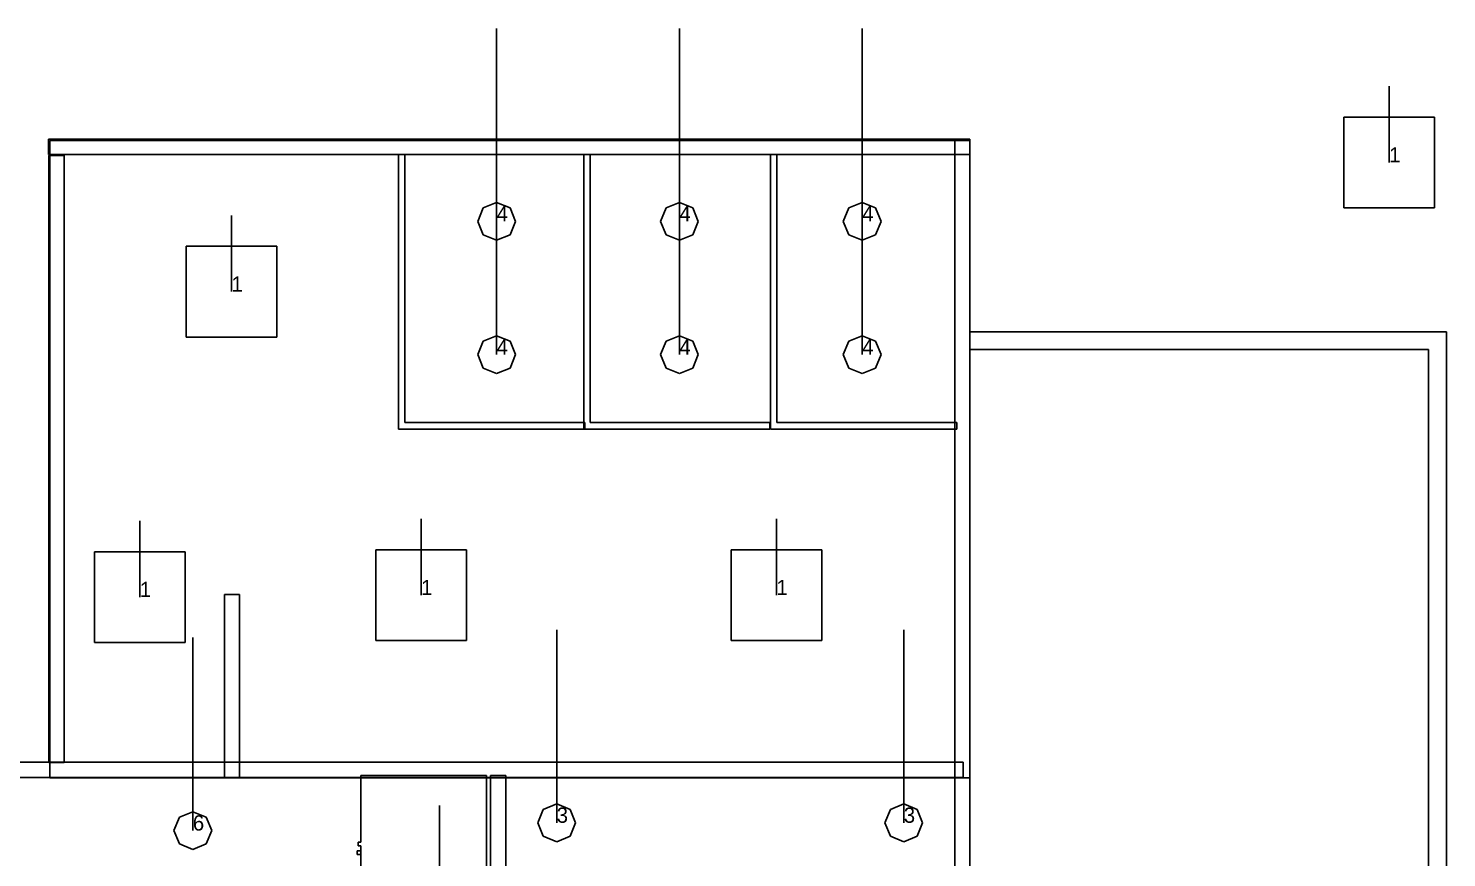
# Model space of a CAD drawing. Extents: x 0 to 48.5, y 0 to 23.7.
# Drawn here: x 14.27 to 23.57, y 11.61 to 17.05 of the extents above; entities that cross this region are included whole.
import ezdxf

# ---------------------------------------------------------------- set-up
doc = ezdxf.new("R2010")
doc.units = 0
doc.header["$MEASUREMENT"] = 0
for name, color, linetype in [('DLXFURN', 5, 'Continuous'), ('DLXLUM', 2, 'Continuous'), ('DLXLUMEX', 2, 'Continuous'), ('DLXSCENE', 7, 'Continuous')]:
    doc.layers.add(name, color=color, linetype=linetype)

# ---------------------------------------------------------------- blocks, each defined once
blk = doc.blocks.new('*U18')
at = {"color": 1}
blk.add_line((0, 0), (0, 0.5), dxfattribs=at)
for p, q in [((0.2975, 0.2975), (-0.2975, 0.2975)), ((-0.2975, 0.2975), (-0.2975, -0.2975)), ((-0.2975, 0.2975), (-0.2975, -0.2975)), ((-0.2975, -0.2975), (-0.2975, 0.2975)), ((-0.2975, 0.2975), (-0.2975, 0.2975)), ((0.2975, 0.2975), (-0.2975, 0.2975)), ((-0.2975, 0.2975), (-0.2975, 0.2975)), ((-0.2975, 0.2975), (0.2975, 0.2975)), ((-0.2975, -0.2975), (-0.2975, 0.2975)), ((-0.2975, 0.2975), (0.2975, 0.2975)), ((0.2975, -0.2975), (0.2975, 0.2975)), ((0.2975, 0.2975), (0.2975, 0.2975)), ((0.2975, -0.2975), (0.2975, 0.2975)), ((0.2975, 0.2975), (0.2975, 0.2975)), ((0.2975, 0.2975), (0.2975, -0.2975)), ((0.2975, 0.2975), (0.2975, -0.2975)), ((-0.2975, -0.2975), (0.2975, -0.2975)), ((-0.2975, -0.2975), (0.2975, -0.2975)), ((0.2975, -0.2975), (-0.2975, -0.2975)), ((-0.2975, -0.2975), (-0.2975, -0.2975)), ((-0.2975, -0.2975), (-0.2975, -0.2975)), ((0.2975, -0.2975), (-0.2975, -0.2975)), ((0.2975, -0.2975), (0.2975, -0.2975)), ((0.2975, -0.2975), (0.2975, -0.2975))]:
    blk.add_line(p, q)
at = {"layer": 'DLXLUMEX', "color": 7}
blk.add_text('1', height=0.1, dxfattribs=at).set_placement((0, 0))
blk = doc.blocks.new('*U19')
at = {"color": 1}
blk.add_line((0, 0), (0, 0.5), dxfattribs=at)
for p, q in [((0.2975, 0.2975), (-0.2975, 0.2975)), ((-0.2975, 0.2975), (-0.2975, -0.2975)), ((-0.2975, 0.2975), (-0.2975, -0.2975)), ((-0.2975, -0.2975), (-0.2975, 0.2975)), ((-0.2975, 0.2975), (-0.2975, 0.2975)), ((0.2975, 0.2975), (-0.2975, 0.2975)), ((-0.2975, 0.2975), (-0.2975, 0.2975)), ((-0.2975, 0.2975), (0.2975, 0.2975)), ((-0.2975, -0.2975), (-0.2975, 0.2975)), ((-0.2975, 0.2975), (0.2975, 0.2975)), ((0.2975, -0.2975), (0.2975, 0.2975)), ((0.2975, 0.2975), (0.2975, 0.2975)), ((0.2975, -0.2975), (0.2975, 0.2975)), ((0.2975, 0.2975), (0.2975, 0.2975)), ((0.2975, 0.2975), (0.2975, -0.2975)), ((0.2975, 0.2975), (0.2975, -0.2975)), ((-0.2975, -0.2975), (0.2975, -0.2975)), ((-0.2975, -0.2975), (0.2975, -0.2975)), ((0.2975, -0.2975), (-0.2975, -0.2975)), ((-0.2975, -0.2975), (-0.2975, -0.2975)), ((-0.2975, -0.2975), (-0.2975, -0.2975)), ((0.2975, -0.2975), (-0.2975, -0.2975)), ((0.2975, -0.2975), (0.2975, -0.2975)), ((0.2975, -0.2975), (0.2975, -0.2975))]:
    blk.add_line(p, q)
at = {"layer": 'DLXLUMEX', "color": 7}
blk.add_text('1', height=0.1, dxfattribs=at).set_placement((0, 0))
blk = doc.blocks.new('*U20')
at = {"color": 1}
blk.add_line((0, 0), (0, 0.5), dxfattribs=at)
for p, q in [((0.2975, 0.2975), (-0.2975, 0.2975)), ((-0.2975, 0.2975), (-0.2975, -0.2975)), ((-0.2975, 0.2975), (-0.2975, -0.2975)), ((-0.2975, -0.2975), (-0.2975, 0.2975)), ((-0.2975, 0.2975), (-0.2975, 0.2975)), ((0.2975, 0.2975), (-0.2975, 0.2975)), ((-0.2975, 0.2975), (-0.2975, 0.2975)), ((-0.2975, 0.2975), (0.2975, 0.2975)), ((-0.2975, -0.2975), (-0.2975, 0.2975)), ((-0.2975, 0.2975), (0.2975, 0.2975)), ((0.2975, -0.2975), (0.2975, 0.2975)), ((0.2975, 0.2975), (0.2975, 0.2975)), ((0.2975, -0.2975), (0.2975, 0.2975)), ((0.2975, 0.2975), (0.2975, 0.2975)), ((0.2975, 0.2975), (0.2975, -0.2975)), ((0.2975, 0.2975), (0.2975, -0.2975)), ((-0.2975, -0.2975), (0.2975, -0.2975)), ((-0.2975, -0.2975), (0.2975, -0.2975)), ((0.2975, -0.2975), (-0.2975, -0.2975)), ((-0.2975, -0.2975), (-0.2975, -0.2975)), ((-0.2975, -0.2975), (-0.2975, -0.2975)), ((0.2975, -0.2975), (-0.2975, -0.2975)), ((0.2975, -0.2975), (0.2975, -0.2975)), ((0.2975, -0.2975), (0.2975, -0.2975))]:
    blk.add_line(p, q)
at = {"layer": 'DLXLUMEX', "color": 7}
blk.add_text('1', height=0.1, dxfattribs=at).set_placement((0, 0))
blk = doc.blocks.new('*U21')
at = {"color": 1}
blk.add_line((0, 0), (0, 0.5), dxfattribs=at)
for p, q in [((0.2975, 0.2975), (-0.2975, 0.2975)), ((-0.2975, 0.2975), (-0.2975, -0.2975)), ((-0.2975, 0.2975), (-0.2975, -0.2975)), ((-0.2975, -0.2975), (-0.2975, 0.2975)), ((-0.2975, 0.2975), (-0.2975, 0.2975)), ((0.2975, 0.2975), (-0.2975, 0.2975)), ((-0.2975, 0.2975), (-0.2975, 0.2975)), ((-0.2975, 0.2975), (0.2975, 0.2975)), ((-0.2975, -0.2975), (-0.2975, 0.2975)), ((-0.2975, 0.2975), (0.2975, 0.2975)), ((0.2975, -0.2975), (0.2975, 0.2975)), ((0.2975, 0.2975), (0.2975, 0.2975)), ((0.2975, -0.2975), (0.2975, 0.2975)), ((0.2975, 0.2975), (0.2975, 0.2975)), ((0.2975, 0.2975), (0.2975, -0.2975)), ((0.2975, 0.2975), (0.2975, -0.2975)), ((-0.2975, -0.2975), (0.2975, -0.2975)), ((-0.2975, -0.2975), (0.2975, -0.2975)), ((0.2975, -0.2975), (-0.2975, -0.2975)), ((-0.2975, -0.2975), (-0.2975, -0.2975)), ((-0.2975, -0.2975), (-0.2975, -0.2975)), ((0.2975, -0.2975), (-0.2975, -0.2975)), ((0.2975, -0.2975), (0.2975, -0.2975)), ((0.2975, -0.2975), (0.2975, -0.2975))]:
    blk.add_line(p, q)
at = {"layer": 'DLXLUMEX', "color": 7}
blk.add_text('1', height=0.1, dxfattribs=at).set_placement((0, 0))
blk = doc.blocks.new('*U22')
at = {"color": 1}
blk.add_line((0, 0), (0, 1.265), dxfattribs=at)
for p, q in [((-0.0877, 0.0877), (0, 0.124)), ((0, 0.124), (-0.0877, 0.0877)), ((0, 0.124), (-0.0877, 0.0877)), ((-0.0877, 0.0877), (0, 0.124)), ((0, 0.124), (0.0877, 0.0877)), ((0.0877, 0.0877), (0, 0.124)), ((0.0877, 0.0877), (0, 0.124)), ((0, 0.124), (0, 0.124)), ((0, 0.124), (0.0877, 0.0877)), ((0, 0.124), (0, 0.124)), ((-0.124, 0), (-0.0877, 0.0877)), ((-0.0877, 0.0877), (-0.124, 0)), ((-0.0877, 0.0877), (-0.124, 0)), ((-0.124, 0), (-0.0877, 0.0877)), ((-0.0877, -0.0877), (-0.124, 0)), ((-0.124, 0), (-0.0877, -0.0877)), ((-0.124, 0), (-0.124, 0)), ((-0.124, 0), (-0.0877, -0.0877)), ((-0.0877, -0.0877), (-0.124, 0)), ((-0.124, 0), (-0.124, 0)), ((-0.0877, 0.0877), (-0.0877, 0.0877)), ((-0.0877, 0.0877), (-0.0877, 0.0877)), ((0.0877, 0.0877), (0.124, 0)), ((0.124, 0), (0.0877, 0.0877)), ((0.0877, 0.0877), (0.0877, 0.0877)), ((0.124, 0), (0.0877, 0.0877)), ((0.0877, 0.0877), (0.0877, 0.0877)), ((0.0877, 0.0877), (0.124, 0)), ((0.124, 0), (0.0877, -0.0877)), ((0.0877, -0.0877), (0.124, 0)), ((0.0877, -0.0877), (0.124, 0)), ((0.124, 0), (0.0877, -0.0877)), ((0.124, 0), (0.124, 0)), ((0.124, 0), (0.124, 0)), ((0, -0.124), (-0.0877, -0.0877)), ((-0.0877, -0.0877), (0, -0.124)), ((-0.0877, -0.0877), (-0.0877, -0.0877)), ((-0.0877, -0.0877), (0, -0.124)), ((0, -0.124), (-0.0877, -0.0877)), ((-0.0877, -0.0877), (-0.0877, -0.0877)), ((0.0877, -0.0877), (0, -0.124)), ((0, -0.124), (0.0877, -0.0877)), ((0, -0.124), (0.0877, -0.0877)), ((0.0877, -0.0877), (0, -0.124)), ((0.0877, -0.0877), (0.0877, -0.0877)), ((0.0877, -0.0877), (0.0877, -0.0877)), ((0, -0.124), (0, -0.124)), ((0, -0.124), (0, -0.124))]:
    blk.add_line(p, q)
at = {"layer": 'DLXLUMEX', "color": 7}
blk.add_text('4', height=0.1, dxfattribs=at).set_placement((0, 0))
blk = doc.blocks.new('*U24')
at = {"color": 1}
blk.add_line((0, 0), (0, 1.265), dxfattribs=at)
for p, q in [((-0.0877, 0.0877), (0, 0.124)), ((0, 0.124), (-0.0877, 0.0877)), ((0, 0.124), (-0.0877, 0.0877)), ((-0.0877, 0.0877), (0, 0.124)), ((0, 0.124), (0.0877, 0.0877)), ((0.0877, 0.0877), (0, 0.124)), ((0.0877, 0.0877), (0, 0.124)), ((0, 0.124), (0, 0.124)), ((0, 0.124), (0.0877, 0.0877)), ((0, 0.124), (0, 0.124)), ((-0.124, 0), (-0.0877, 0.0877)), ((-0.0877, 0.0877), (-0.124, 0)), ((-0.0877, 0.0877), (-0.124, 0)), ((-0.124, 0), (-0.0877, 0.0877)), ((-0.0877, -0.0877), (-0.124, 0)), ((-0.124, 0), (-0.0877, -0.0877)), ((-0.124, 0), (-0.124, 0)), ((-0.124, 0), (-0.0877, -0.0877)), ((-0.0877, -0.0877), (-0.124, 0)), ((-0.124, 0), (-0.124, 0)), ((-0.0877, 0.0877), (-0.0877, 0.0877)), ((-0.0877, 0.0877), (-0.0877, 0.0877)), ((0.0877, 0.0877), (0.124, 0)), ((0.124, 0), (0.0877, 0.0877)), ((0.0877, 0.0877), (0.0877, 0.0877)), ((0.124, 0), (0.0877, 0.0877)), ((0.0877, 0.0877), (0.0877, 0.0877)), ((0.0877, 0.0877), (0.124, 0)), ((0.124, 0), (0.0877, -0.0877)), ((0.0877, -0.0877), (0.124, 0)), ((0.0877, -0.0877), (0.124, 0)), ((0.124, 0), (0.0877, -0.0877)), ((0.124, 0), (0.124, 0)), ((0.124, 0), (0.124, 0)), ((0, -0.124), (-0.0877, -0.0877)), ((-0.0877, -0.0877), (0, -0.124)), ((-0.0877, -0.0877), (-0.0877, -0.0877)), ((-0.0877, -0.0877), (0, -0.124)), ((0, -0.124), (-0.0877, -0.0877)), ((-0.0877, -0.0877), (-0.0877, -0.0877)), ((0.0877, -0.0877), (0, -0.124)), ((0, -0.124), (0.0877, -0.0877)), ((0, -0.124), (0.0877, -0.0877)), ((0.0877, -0.0877), (0, -0.124)), ((0.0877, -0.0877), (0.0877, -0.0877)), ((0.0877, -0.0877), (0.0877, -0.0877)), ((0, -0.124), (0, -0.124)), ((0, -0.124), (0, -0.124))]:
    blk.add_line(p, q)
at = {"layer": 'DLXLUMEX', "color": 7}
blk.add_text('4', height=0.1, dxfattribs=at).set_placement((0, 0))
blk = doc.blocks.new('*U25')
at = {"color": 1}
blk.add_line((0, 0), (0, 1.265), dxfattribs=at)
for p, q in [((-0.0877, 0.0877), (0, 0.124)), ((0, 0.124), (-0.0877, 0.0877)), ((0, 0.124), (-0.0877, 0.0877)), ((-0.0877, 0.0877), (0, 0.124)), ((0, 0.124), (0.0877, 0.0877)), ((0.0877, 0.0877), (0, 0.124)), ((0.0877, 0.0877), (0, 0.124)), ((0, 0.124), (0, 0.124)), ((0, 0.124), (0.0877, 0.0877)), ((0, 0.124), (0, 0.124)), ((-0.124, 0), (-0.0877, 0.0877)), ((-0.0877, 0.0877), (-0.124, 0)), ((-0.0877, 0.0877), (-0.124, 0)), ((-0.124, 0), (-0.0877, 0.0877)), ((-0.0877, -0.0877), (-0.124, 0)), ((-0.124, 0), (-0.0877, -0.0877)), ((-0.124, 0), (-0.124, 0)), ((-0.124, 0), (-0.0877, -0.0877)), ((-0.0877, -0.0877), (-0.124, 0)), ((-0.124, 0), (-0.124, 0)), ((-0.0877, 0.0877), (-0.0877, 0.0877)), ((-0.0877, 0.0877), (-0.0877, 0.0877)), ((0.0877, 0.0877), (0.124, 0)), ((0.124, 0), (0.0877, 0.0877)), ((0.0877, 0.0877), (0.0877, 0.0877)), ((0.124, 0), (0.0877, 0.0877)), ((0.0877, 0.0877), (0.0877, 0.0877)), ((0.0877, 0.0877), (0.124, 0)), ((0.124, 0), (0.0877, -0.0877)), ((0.0877, -0.0877), (0.124, 0)), ((0.0877, -0.0877), (0.124, 0)), ((0.124, 0), (0.0877, -0.0877)), ((0.124, 0), (0.124, 0)), ((0.124, 0), (0.124, 0)), ((0, -0.124), (-0.0877, -0.0877)), ((-0.0877, -0.0877), (0, -0.124)), ((-0.0877, -0.0877), (-0.0877, -0.0877)), ((-0.0877, -0.0877), (0, -0.124)), ((0, -0.124), (-0.0877, -0.0877)), ((-0.0877, -0.0877), (-0.0877, -0.0877)), ((0.0877, -0.0877), (0, -0.124)), ((0, -0.124), (0.0877, -0.0877)), ((0, -0.124), (0.0877, -0.0877)), ((0.0877, -0.0877), (0, -0.124)), ((0.0877, -0.0877), (0.0877, -0.0877)), ((0.0877, -0.0877), (0.0877, -0.0877)), ((0, -0.124), (0, -0.124)), ((0, -0.124), (0, -0.124))]:
    blk.add_line(p, q)
at = {"layer": 'DLXLUMEX', "color": 7}
blk.add_text('4', height=0.1, dxfattribs=at).set_placement((0, 0))
blk = doc.blocks.new('*U26')
at = {"color": 1}
blk.add_line((0, 0), (0, 1.265), dxfattribs=at)
for p, q in [((-0.0877, 0.0877), (0, 0.124)), ((0, 0.124), (-0.0877, 0.0877)), ((0, 0.124), (-0.0877, 0.0877)), ((-0.0877, 0.0877), (0, 0.124)), ((0, 0.124), (0.0877, 0.0877)), ((0.0877, 0.0877), (0, 0.124)), ((0.0877, 0.0877), (0, 0.124)), ((0, 0.124), (0, 0.124)), ((0, 0.124), (0.0877, 0.0877)), ((0, 0.124), (0, 0.124)), ((-0.124, 0), (-0.0877, 0.0877)), ((-0.0877, 0.0877), (-0.124, 0)), ((-0.0877, 0.0877), (-0.124, 0)), ((-0.124, 0), (-0.0877, 0.0877)), ((-0.0877, -0.0877), (-0.124, 0)), ((-0.124, 0), (-0.0877, -0.0877)), ((-0.124, 0), (-0.124, 0)), ((-0.124, 0), (-0.0877, -0.0877)), ((-0.0877, -0.0877), (-0.124, 0)), ((-0.124, 0), (-0.124, 0)), ((-0.0877, 0.0877), (-0.0877, 0.0877)), ((-0.0877, 0.0877), (-0.0877, 0.0877)), ((0.0877, 0.0877), (0.124, 0)), ((0.124, 0), (0.0877, 0.0877)), ((0.0877, 0.0877), (0.0877, 0.0877)), ((0.124, 0), (0.0877, 0.0877)), ((0.0877, 0.0877), (0.0877, 0.0877)), ((0.0877, 0.0877), (0.124, 0)), ((0.124, 0), (0.0877, -0.0877)), ((0.0877, -0.0877), (0.124, 0)), ((0.0877, -0.0877), (0.124, 0)), ((0.124, 0), (0.0877, -0.0877)), ((0.124, 0), (0.124, 0)), ((0.124, 0), (0.124, 0)), ((0, -0.124), (-0.0877, -0.0877)), ((-0.0877, -0.0877), (0, -0.124)), ((-0.0877, -0.0877), (-0.0877, -0.0877)), ((-0.0877, -0.0877), (0, -0.124)), ((0, -0.124), (-0.0877, -0.0877)), ((-0.0877, -0.0877), (-0.0877, -0.0877)), ((0.0877, -0.0877), (0, -0.124)), ((0, -0.124), (0.0877, -0.0877)), ((0, -0.124), (0.0877, -0.0877)), ((0.0877, -0.0877), (0, -0.124)), ((0.0877, -0.0877), (0.0877, -0.0877)), ((0.0877, -0.0877), (0.0877, -0.0877)), ((0, -0.124), (0, -0.124)), ((0, -0.124), (0, -0.124))]:
    blk.add_line(p, q)
at = {"layer": 'DLXLUMEX', "color": 7}
blk.add_text('4', height=0.1, dxfattribs=at).set_placement((0, 0))
blk = doc.blocks.new('*U27')
at = {"color": 1}
blk.add_line((0, 0), (0, 1.265), dxfattribs=at)
for p, q in [((-0.0877, 0.0877), (0, 0.124)), ((0, 0.124), (-0.0877, 0.0877)), ((0, 0.124), (-0.0877, 0.0877)), ((-0.0877, 0.0877), (0, 0.124)), ((0, 0.124), (0.0877, 0.0877)), ((0.0877, 0.0877), (0, 0.124)), ((0.0877, 0.0877), (0, 0.124)), ((0, 0.124), (0, 0.124)), ((0, 0.124), (0.0877, 0.0877)), ((0, 0.124), (0, 0.124)), ((-0.124, 0), (-0.0877, 0.0877)), ((-0.0877, 0.0877), (-0.124, 0)), ((-0.0877, 0.0877), (-0.124, 0)), ((-0.124, 0), (-0.0877, 0.0877)), ((-0.0877, -0.0877), (-0.124, 0)), ((-0.124, 0), (-0.0877, -0.0877)), ((-0.124, 0), (-0.124, 0)), ((-0.124, 0), (-0.0877, -0.0877)), ((-0.0877, -0.0877), (-0.124, 0)), ((-0.124, 0), (-0.124, 0)), ((-0.0877, 0.0877), (-0.0877, 0.0877)), ((-0.0877, 0.0877), (-0.0877, 0.0877)), ((0.0877, 0.0877), (0.124, 0)), ((0.124, 0), (0.0877, 0.0877)), ((0.0877, 0.0877), (0.0877, 0.0877)), ((0.124, 0), (0.0877, 0.0877)), ((0.0877, 0.0877), (0.0877, 0.0877)), ((0.0877, 0.0877), (0.124, 0)), ((0.124, 0), (0.0877, -0.0877)), ((0.0877, -0.0877), (0.124, 0)), ((0.0877, -0.0877), (0.124, 0)), ((0.124, 0), (0.0877, -0.0877)), ((0.124, 0), (0.124, 0)), ((0.124, 0), (0.124, 0)), ((0, -0.124), (-0.0877, -0.0877)), ((-0.0877, -0.0877), (0, -0.124)), ((-0.0877, -0.0877), (-0.0877, -0.0877)), ((-0.0877, -0.0877), (0, -0.124)), ((0, -0.124), (-0.0877, -0.0877)), ((-0.0877, -0.0877), (-0.0877, -0.0877)), ((0.0877, -0.0877), (0, -0.124)), ((0, -0.124), (0.0877, -0.0877)), ((0, -0.124), (0.0877, -0.0877)), ((0.0877, -0.0877), (0, -0.124)), ((0.0877, -0.0877), (0.0877, -0.0877)), ((0.0877, -0.0877), (0.0877, -0.0877)), ((0, -0.124), (0, -0.124)), ((0, -0.124), (0, -0.124))]:
    blk.add_line(p, q)
at = {"layer": 'DLXLUMEX', "color": 7}
blk.add_text('4', height=0.1, dxfattribs=at).set_placement((0, 0))
blk = doc.blocks.new('*U28')
at = {"color": 1}
blk.add_line((0, 0), (0, 1.265), dxfattribs=at)
for p, q in [((-0.0877, 0.0877), (0, 0.124)), ((0, 0.124), (-0.0877, 0.0877)), ((0, 0.124), (-0.0877, 0.0877)), ((-0.0877, 0.0877), (0, 0.124)), ((0, 0.124), (0.0877, 0.0877)), ((0.0877, 0.0877), (0, 0.124)), ((0.0877, 0.0877), (0, 0.124)), ((0, 0.124), (0, 0.124)), ((0, 0.124), (0.0877, 0.0877)), ((0, 0.124), (0, 0.124)), ((-0.124, 0), (-0.0877, 0.0877)), ((-0.0877, 0.0877), (-0.124, 0)), ((-0.0877, 0.0877), (-0.124, 0)), ((-0.124, 0), (-0.0877, 0.0877)), ((-0.0877, -0.0877), (-0.124, 0)), ((-0.124, 0), (-0.0877, -0.0877)), ((-0.124, 0), (-0.124, 0)), ((-0.124, 0), (-0.0877, -0.0877)), ((-0.0877, -0.0877), (-0.124, 0)), ((-0.124, 0), (-0.124, 0)), ((-0.0877, 0.0877), (-0.0877, 0.0877)), ((-0.0877, 0.0877), (-0.0877, 0.0877)), ((0.0877, 0.0877), (0.124, 0)), ((0.124, 0), (0.0877, 0.0877)), ((0.0877, 0.0877), (0.0877, 0.0877)), ((0.124, 0), (0.0877, 0.0877)), ((0.0877, 0.0877), (0.0877, 0.0877)), ((0.0877, 0.0877), (0.124, 0)), ((0.124, 0), (0.0877, -0.0877)), ((0.0877, -0.0877), (0.124, 0)), ((0.0877, -0.0877), (0.124, 0)), ((0.124, 0), (0.0877, -0.0877)), ((0.124, 0), (0.124, 0)), ((0.124, 0), (0.124, 0)), ((0, -0.124), (-0.0877, -0.0877)), ((-0.0877, -0.0877), (0, -0.124)), ((-0.0877, -0.0877), (-0.0877, -0.0877)), ((-0.0877, -0.0877), (0, -0.124)), ((0, -0.124), (-0.0877, -0.0877)), ((-0.0877, -0.0877), (-0.0877, -0.0877)), ((0.0877, -0.0877), (0, -0.124)), ((0, -0.124), (0.0877, -0.0877)), ((0, -0.124), (0.0877, -0.0877)), ((0.0877, -0.0877), (0, -0.124)), ((0.0877, -0.0877), (0.0877, -0.0877)), ((0.0877, -0.0877), (0.0877, -0.0877)), ((0, -0.124), (0, -0.124)), ((0, -0.124), (0, -0.124))]:
    blk.add_line(p, q)
at = {"layer": 'DLXLUMEX', "color": 7}
blk.add_text('4', height=0.1, dxfattribs=at).set_placement((0, 0))
blk = doc.blocks.new('*U32')
at = {"color": 1}
blk.add_line((0, 0), (0, 1.265), dxfattribs=at)
for p, q in [((-0.0877, 0.0877), (0, 0.124)), ((0, 0.124), (-0.0877, 0.0877)), ((0, 0.124), (-0.0877, 0.0877)), ((-0.0877, 0.0877), (0, 0.124)), ((0, 0.124), (0.0877, 0.0877)), ((0.0877, 0.0877), (0, 0.124)), ((0.0877, 0.0877), (0, 0.124)), ((0, 0.124), (0, 0.124)), ((0, 0.124), (0.0877, 0.0877)), ((0, 0.124), (0, 0.124)), ((-0.124, 0), (-0.0877, 0.0877)), ((-0.0877, 0.0877), (-0.124, 0)), ((-0.0877, 0.0877), (-0.124, 0)), ((-0.124, 0), (-0.0877, 0.0877)), ((-0.0877, -0.0877), (-0.124, 0)), ((-0.124, 0), (-0.0877, -0.0877)), ((-0.124, 0), (-0.124, 0)), ((-0.124, 0), (-0.0877, -0.0877)), ((-0.0877, -0.0877), (-0.124, 0)), ((-0.124, 0), (-0.124, 0)), ((-0.0877, 0.0877), (-0.0877, 0.0877)), ((-0.0877, 0.0877), (-0.0877, 0.0877)), ((0.0877, 0.0877), (0.124, 0)), ((0.124, 0), (0.0877, 0.0877)), ((0.0877, 0.0877), (0.0877, 0.0877)), ((0.124, 0), (0.0877, 0.0877)), ((0.0877, 0.0877), (0.0877, 0.0877)), ((0.0877, 0.0877), (0.124, 0)), ((0.124, 0), (0.0877, -0.0877)), ((0.0877, -0.0877), (0.124, 0)), ((0.0877, -0.0877), (0.124, 0)), ((0.124, 0), (0.0877, -0.0877)), ((0.124, 0), (0.124, 0)), ((0.124, 0), (0.124, 0)), ((0, -0.124), (-0.0877, -0.0877)), ((-0.0877, -0.0877), (0, -0.124)), ((-0.0877, -0.0877), (-0.0877, -0.0877)), ((-0.0877, -0.0877), (0, -0.124)), ((0, -0.124), (-0.0877, -0.0877)), ((-0.0877, -0.0877), (-0.0877, -0.0877)), ((0.0877, -0.0877), (0, -0.124)), ((0, -0.124), (0.0877, -0.0877)), ((0, -0.124), (0.0877, -0.0877)), ((0.0877, -0.0877), (0, -0.124)), ((0.0877, -0.0877), (0.0877, -0.0877)), ((0.0877, -0.0877), (0.0877, -0.0877)), ((0, -0.124), (0, -0.124)), ((0, -0.124), (0, -0.124))]:
    blk.add_line(p, q)
at = {"layer": 'DLXLUMEX', "color": 7}
blk.add_text('3', height=0.1, dxfattribs=at).set_placement((0, 0))
blk = doc.blocks.new('*U35')
at = {"color": 1}
blk.add_line((0, 0), (0, 1.265), dxfattribs=at)
for p, q in [((-0.0877, 0.0877), (0, 0.124)), ((0, 0.124), (-0.0877, 0.0877)), ((0, 0.124), (-0.0877, 0.0877)), ((-0.0877, 0.0877), (0, 0.124)), ((0, 0.124), (0.0877, 0.0877)), ((0.0877, 0.0877), (0, 0.124)), ((0.0877, 0.0877), (0, 0.124)), ((0, 0.124), (0, 0.124)), ((0, 0.124), (0.0877, 0.0877)), ((0, 0.124), (0, 0.124)), ((-0.124, 0), (-0.0877, 0.0877)), ((-0.0877, 0.0877), (-0.124, 0)), ((-0.0877, 0.0877), (-0.124, 0)), ((-0.124, 0), (-0.0877, 0.0877)), ((-0.0877, -0.0877), (-0.124, 0)), ((-0.124, 0), (-0.0877, -0.0877)), ((-0.124, 0), (-0.124, 0)), ((-0.124, 0), (-0.0877, -0.0877)), ((-0.0877, -0.0877), (-0.124, 0)), ((-0.124, 0), (-0.124, 0)), ((-0.0877, 0.0877), (-0.0877, 0.0877)), ((-0.0877, 0.0877), (-0.0877, 0.0877)), ((0.0877, 0.0877), (0.124, 0)), ((0.124, 0), (0.0877, 0.0877)), ((0.0877, 0.0877), (0.0877, 0.0877)), ((0.124, 0), (0.0877, 0.0877)), ((0.0877, 0.0877), (0.0877, 0.0877)), ((0.0877, 0.0877), (0.124, 0)), ((0.124, 0), (0.0877, -0.0877)), ((0.0877, -0.0877), (0.124, 0)), ((0.0877, -0.0877), (0.124, 0)), ((0.124, 0), (0.0877, -0.0877)), ((0.124, 0), (0.124, 0)), ((0.124, 0), (0.124, 0)), ((0, -0.124), (-0.0877, -0.0877)), ((-0.0877, -0.0877), (0, -0.124)), ((-0.0877, -0.0877), (-0.0877, -0.0877)), ((-0.0877, -0.0877), (0, -0.124)), ((0, -0.124), (-0.0877, -0.0877)), ((-0.0877, -0.0877), (-0.0877, -0.0877)), ((0.0877, -0.0877), (0, -0.124)), ((0, -0.124), (0.0877, -0.0877)), ((0, -0.124), (0.0877, -0.0877)), ((0.0877, -0.0877), (0, -0.124)), ((0.0877, -0.0877), (0.0877, -0.0877)), ((0.0877, -0.0877), (0.0877, -0.0877)), ((0, -0.124), (0, -0.124)), ((0, -0.124), (0, -0.124))]:
    blk.add_line(p, q)
at = {"layer": 'DLXLUMEX', "color": 7}
blk.add_text('3', height=0.1, dxfattribs=at).set_placement((0, 0))
blk = doc.blocks.new('*U46')
at = {"color": 1}
blk.add_line((0, 0), (0, 1.265), dxfattribs=at)
for p, q in [((-0.0877, 0.0877), (0, 0.124)), ((0, 0.124), (-0.0877, 0.0877)), ((0, 0.124), (-0.0877, 0.0877)), ((-0.0877, 0.0877), (0, 0.124)), ((0, 0.124), (0.0877, 0.0877)), ((0.0877, 0.0877), (0, 0.124)), ((0.0877, 0.0877), (0, 0.124)), ((0, 0.124), (0, 0.124)), ((0, 0.124), (0.0877, 0.0877)), ((0, 0.124), (0, 0.124)), ((-0.124, 0), (-0.0877, 0.0877)), ((-0.0877, 0.0877), (-0.124, 0)), ((-0.0877, 0.0877), (-0.124, 0)), ((-0.124, 0), (-0.0877, 0.0877)), ((-0.0877, -0.0877), (-0.124, 0)), ((-0.124, 0), (-0.0877, -0.0877)), ((-0.124, 0), (-0.124, 0)), ((-0.124, 0), (-0.0877, -0.0877)), ((-0.0877, -0.0877), (-0.124, 0)), ((-0.124, 0), (-0.124, 0)), ((-0.0877, 0.0877), (-0.0877, 0.0877)), ((-0.0877, 0.0877), (-0.0877, 0.0877)), ((0.0877, 0.0877), (0.124, 0)), ((0.124, 0), (0.0877, 0.0877)), ((0.0877, 0.0877), (0.0877, 0.0877)), ((0.124, 0), (0.0877, 0.0877)), ((0.0877, 0.0877), (0.0877, 0.0877)), ((0.0877, 0.0877), (0.124, 0)), ((0.124, 0), (0.0877, -0.0877)), ((0.0877, -0.0877), (0.124, 0)), ((0.0877, -0.0877), (0.124, 0)), ((0.124, 0), (0.0877, -0.0877)), ((0.124, 0), (0.124, 0)), ((0.124, 0), (0.124, 0)), ((0, -0.124), (-0.0877, -0.0877)), ((-0.0877, -0.0877), (0, -0.124)), ((-0.0877, -0.0877), (-0.0877, -0.0877)), ((-0.0877, -0.0877), (0, -0.124)), ((0, -0.124), (-0.0877, -0.0877)), ((-0.0877, -0.0877), (-0.0877, -0.0877)), ((0.0877, -0.0877), (0, -0.124)), ((0, -0.124), (0.0877, -0.0877)), ((0, -0.124), (0.0877, -0.0877)), ((0.0877, -0.0877), (0, -0.124)), ((0.0877, -0.0877), (0.0877, -0.0877)), ((0.0877, -0.0877), (0.0877, -0.0877)), ((0, -0.124), (0, -0.124)), ((0, -0.124), (0, -0.124))]:
    blk.add_line(p, q)
at = {"layer": 'DLXLUMEX', "color": 7}
blk.add_text('6', height=0.1, dxfattribs=at).set_placement((0, 0))
blk = doc.blocks.new('*U55')
at = {"color": 1}
blk.add_line((0, 0), (0, 0.5), dxfattribs=at)
for p, q in [((0.2975, 0.2975), (-0.2975, 0.2975)), ((-0.2975, 0.2975), (-0.2975, -0.2975)), ((-0.2975, 0.2975), (-0.2975, -0.2975)), ((-0.2975, -0.2975), (-0.2975, 0.2975)), ((-0.2975, 0.2975), (-0.2975, 0.2975)), ((0.2975, 0.2975), (-0.2975, 0.2975)), ((-0.2975, 0.2975), (-0.2975, 0.2975)), ((-0.2975, 0.2975), (0.2975, 0.2975)), ((-0.2975, -0.2975), (-0.2975, 0.2975)), ((-0.2975, 0.2975), (0.2975, 0.2975)), ((0.2975, -0.2975), (0.2975, 0.2975)), ((0.2975, 0.2975), (0.2975, 0.2975)), ((0.2975, -0.2975), (0.2975, 0.2975)), ((0.2975, 0.2975), (0.2975, 0.2975)), ((0.2975, 0.2975), (0.2975, -0.2975)), ((0.2975, 0.2975), (0.2975, -0.2975)), ((-0.2975, -0.2975), (0.2975, -0.2975)), ((-0.2975, -0.2975), (0.2975, -0.2975)), ((0.2975, -0.2975), (-0.2975, -0.2975)), ((-0.2975, -0.2975), (-0.2975, -0.2975)), ((-0.2975, -0.2975), (-0.2975, -0.2975)), ((0.2975, -0.2975), (-0.2975, -0.2975)), ((0.2975, -0.2975), (0.2975, -0.2975)), ((0.2975, -0.2975), (0.2975, -0.2975))]:
    blk.add_line(p, q)
at = {"layer": 'DLXLUMEX', "color": 7}
blk.add_text('1', height=0.1, dxfattribs=at).set_placement((0, 0))
blk = doc.blocks.new('*U80')
at = {"color": 1}
blk.add_line((0, 0), (0, 1.265), dxfattribs=at)
for p, q in [((-0.0877, 0.0877), (0, 0.124)), ((0, 0.124), (-0.0877, 0.0877)), ((0, 0.124), (-0.0877, 0.0877)), ((-0.0877, 0.0877), (0, 0.124)), ((0, 0.124), (0.0877, 0.0877)), ((0.0877, 0.0877), (0, 0.124)), ((0.0877, 0.0877), (0, 0.124)), ((0, 0.124), (0, 0.124)), ((0, 0.124), (0.0877, 0.0877)), ((0, 0.124), (0, 0.124)), ((-0.124, 0), (-0.0877, 0.0877)), ((-0.0877, 0.0877), (-0.124, 0)), ((-0.0877, 0.0877), (-0.124, 0)), ((-0.124, 0), (-0.0877, 0.0877)), ((-0.0877, -0.0877), (-0.124, 0)), ((-0.124, 0), (-0.0877, -0.0877)), ((-0.124, 0), (-0.124, 0)), ((-0.124, 0), (-0.0877, -0.0877)), ((-0.0877, -0.0877), (-0.124, 0)), ((-0.124, 0), (-0.124, 0)), ((-0.0877, 0.0877), (-0.0877, 0.0877)), ((-0.0877, 0.0877), (-0.0877, 0.0877)), ((0.0877, 0.0877), (0.124, 0)), ((0.124, 0), (0.0877, 0.0877)), ((0.0877, 0.0877), (0.0877, 0.0877)), ((0.124, 0), (0.0877, 0.0877)), ((0.0877, 0.0877), (0.0877, 0.0877)), ((0.0877, 0.0877), (0.124, 0)), ((0.124, 0), (0.0877, -0.0877)), ((0.0877, -0.0877), (0.124, 0)), ((0.0877, -0.0877), (0.124, 0)), ((0.124, 0), (0.0877, -0.0877)), ((0.124, 0), (0.124, 0)), ((0.124, 0), (0.124, 0)), ((0, -0.124), (-0.0877, -0.0877)), ((-0.0877, -0.0877), (0, -0.124)), ((-0.0877, -0.0877), (-0.0877, -0.0877)), ((-0.0877, -0.0877), (0, -0.124)), ((0, -0.124), (-0.0877, -0.0877)), ((-0.0877, -0.0877), (-0.0877, -0.0877)), ((0.0877, -0.0877), (0, -0.124)), ((0, -0.124), (0.0877, -0.0877)), ((0, -0.124), (0.0877, -0.0877)), ((0.0877, -0.0877), (0, -0.124)), ((0.0877, -0.0877), (0.0877, -0.0877)), ((0.0877, -0.0877), (0.0877, -0.0877)), ((0, -0.124), (0, -0.124)), ((0, -0.124), (0, -0.124))]:
    blk.add_line(p, q)
at = {"layer": 'DLXLUMEX', "color": 7}
blk.add_text('6', height=0.1, dxfattribs=at).set_placement((0, 0))
blk = doc.blocks.new('*U90')
for p, q in [((0.2, 9.8021), (0.1, 9.8021)), ((0.1, 9.8021), (0.1, 9.8021)), ((0.1, 9.8021), (0.2, 9.8021)), ((0.1, 9.7955), (0.1, 9.8021)), ((0.1, 9.8021), (0.1, 9.8021)), ((0.1, 9.8021), (0.1, 0.118)), ((0.1, 9.7955), (0.1, 9.7955)), ((0.1, 5.6192), (0.1, 9.7955)), ((0.2, 9.8021), (0.2, 9.8021)), ((0.2, 9.8021), (0.2, 0.118)), ((0.2, 0.118), (0.2, 9.8021)), ((0.2, 9.8021), (0.2, 9.8021)), ((0.1, 0.118), (0.1, 5.6192)), ((0.1, 5.6192), (0.1, 5.6192)), ((0.1, 0.118), (0.2, 0.118)), ((0.2, 0.118), (0.1, 0.118)), ((0.1, 0.118), (0.1, 0.118)), ((0.1, 0.118), (0.1, 0.118)), ((0.2, 0.118), (0.2, 0.118)), ((0.2, 0.118), (0.2, 0.118))]:
    blk.add_line(p, q)
blk = doc.blocks.new('*U92')
for p, q in [((0.1, 4.0794), (0.1, 0.1)), ((0.1, 0.1), (0.1, 4.0794)), ((0.1, 4.0794), (0.1, 4.0794)), ((0.2, 4.0794), (0.1, 4.0794)), ((0.1, 4.0794), (0.1, 4.0794)), ((0.1, 4.0794), (0.1069, 4.0794)), ((0.1069, 4.0794), (0.2, 4.0794)), ((0.1069, 4.0794), (0.1069, 4.0794)), ((0.2, 4.0794), (0.2, 0.1)), ((0.2, 0.1), (0.2, 4.0794)), ((0.2, 4.0794), (0.2, 4.0794)), ((0.2, 4.0794), (0.2, 4.0794)), ((0.1, 0.1), (0.1, 0.1)), ((0.1, 0.1), (0.2, 0.1)), ((0.1, 0.1), (0.1, 0.1)), ((0.1069, 0.1), (0.1, 0.1)), ((0.2, 0.1), (0.1069, 0.1)), ((0.1069, 0.1), (0.1069, 0.1)), ((0.2, 0.1), (0.2, 0.1)), ((0.2, 0.1), (0.2, 0.1))]:
    blk.add_line(p, q)
blk = doc.blocks.new('*U93')
for p, q in [((12.573, -0.0994), (-0.027, -0.1)), ((5.3342, -0.0997), (6.5829, -0.0997)), ((6.5829, -0.0997), (12.573, -0.0994)), ((6.5829, -0.0997), (6.5829, -0.0997)), ((12.573, -0.0994), (12.573, -0.2)), ((12.573, -0.2), (12.573, -0.0994)), ((12.573, -0.0994), (12.573, -0.0994)), ((12.573, -0.0994), (12.573, -0.0994)), ((-0.027, -0.2), (12.573, -0.2)), ((6.5829, -0.2), (-0.027, -0.2)), ((12.573, -0.2), (6.5829, -0.2)), ((6.5829, -0.2), (6.5829, -0.2)), ((12.573, -0.2), (12.573, -0.2)), ((12.573, -0.2), (12.573, -0.2))]:
    blk.add_line(p, q)
blk = doc.blocks.new('*U94')
for p, q in [((0.1, 1.2), (0.2, 1.2)), ((0.2, 1.2), (0.1, 1.2)), ((0.1, 1.2), (0.1, 1.2)), ((0.1, 1.2), (0.1, 1.2)), ((0.1, 1.2), (0.1, 0)), ((0.1, 0), (0.1, 1.2)), ((0.2, 1.2), (0.2, 0)), ((0.2, 0), (0.2, 1.2)), ((0.2, 1.2), (0.2, 1.2)), ((0.2, 1.2), (0.2, 1.2)), ((0.2, 0), (0.1, 0)), ((0.1, 0), (0.1, 0)), ((0.1, 0), (0.2, 0)), ((0.1, 0), (0.1, 0)), ((0.2, 0), (0.2, 0)), ((0.2, 0), (0.2, 0))]:
    blk.add_line(p, q)
blk = doc.blocks.new('*U96')
for p, q in [((0.1273, 1.2), (0.1273, -0.6)), ((0.1681, 1.2), (0.1273, 1.2)), ((0.1273, 1.2), (0.1681, 1.2)), ((0.1273, -0.6), (0.1273, 1.2)), ((0.1681, 1.2), (0.1273, 1.2)), ((0.1273, 1.2), (0.1273, 1.2)), ((0.1273, 1.2), (0.1681, 1.2)), ((0.1273, 1.2), (0.1273, -0.6)), ((0.1273, -0.6), (0.1273, 1.2)), ((0.1273, 1.2), (0.1273, 1.2)), ((0.1681, -0.5581), (0.1681, 1.2)), ((0.1681, 1.2), (0.1681, -0.5581)), ((0.1681, -0.5581), (0.1681, 1.2)), ((0.1681, 1.2), (0.1681, 1.2)), ((0.1681, 1.2), (0.1681, -0.5581)), ((0.1681, 1.2), (0.1681, 1.2)), ((1.3483, -0.5581), (0.1681, -0.5581)), ((0.1681, -0.5581), (1.3483, -0.5581)), ((1.3483, -0.5581), (0.1681, -0.5581)), ((0.1681, -0.5581), (0.1681, -0.5581)), ((0.1681, -0.5581), (1.3483, -0.5581)), ((0.1681, -0.5581), (0.1681, -0.5581)), ((1.3483, -0.6), (1.3483, -0.5581)), ((1.3483, -0.5581), (1.3483, -0.6)), ((1.3483, -0.6), (1.3483, -0.5581)), ((1.3483, -0.5581), (1.3483, -0.5581)), ((1.3483, -0.5581), (1.3483, -0.6)), ((1.3483, -0.5581), (1.3483, -0.5581)), ((0.1273, -0.6), (1.3483, -0.6)), ((1.3483, -0.6), (0.1273, -0.6)), ((1.3483, -0.6), (0.1273, -0.6)), ((0.1273, -0.6), (0.1273, -0.6)), ((0.1273, -0.6), (1.3483, -0.6)), ((0.1273, -0.6), (0.1273, -0.6)), ((1.3483, -0.6), (1.3483, -0.6)), ((1.3483, -0.6), (1.3483, -0.6))]:
    blk.add_line(p, q)
blk = doc.blocks.new('*U97')
for p, q in [((0.1273, 1.2), (0.1273, -0.6)), ((0.1681, 1.2), (0.1273, 1.2)), ((0.1273, 1.2), (0.1681, 1.2)), ((0.1273, -0.6), (0.1273, 1.2)), ((0.1681, 1.2), (0.1273, 1.2)), ((0.1273, 1.2), (0.1273, 1.2)), ((0.1273, 1.2), (0.1681, 1.2)), ((0.1273, 1.2), (0.1273, -0.6)), ((0.1273, -0.6), (0.1273, 1.2)), ((0.1273, 1.2), (0.1273, 1.2)), ((0.1681, -0.5581), (0.1681, 1.2)), ((0.1681, 1.2), (0.1681, -0.5581)), ((0.1681, -0.5581), (0.1681, 1.2)), ((0.1681, 1.2), (0.1681, 1.2)), ((0.1681, 1.2), (0.1681, -0.5581)), ((0.1681, 1.2), (0.1681, 1.2)), ((1.3483, -0.5581), (0.1681, -0.5581)), ((0.1681, -0.5581), (1.3483, -0.5581)), ((1.3483, -0.5581), (0.1681, -0.5581)), ((0.1681, -0.5581), (0.1681, -0.5581)), ((0.1681, -0.5581), (1.3483, -0.5581)), ((0.1681, -0.5581), (0.1681, -0.5581)), ((1.3483, -0.6), (1.3483, -0.5581)), ((1.3483, -0.5581), (1.3483, -0.6)), ((1.3483, -0.6), (1.3483, -0.5581)), ((1.3483, -0.5581), (1.3483, -0.5581)), ((1.3483, -0.5581), (1.3483, -0.6)), ((1.3483, -0.5581), (1.3483, -0.5581)), ((0.1273, -0.6), (1.3483, -0.6)), ((1.3483, -0.6), (0.1273, -0.6)), ((1.3483, -0.6), (0.1273, -0.6)), ((0.1273, -0.6), (0.1273, -0.6)), ((0.1273, -0.6), (1.3483, -0.6)), ((0.1273, -0.6), (0.1273, -0.6)), ((1.3483, -0.6), (1.3483, -0.6)), ((1.3483, -0.6), (1.3483, -0.6))]:
    blk.add_line(p, q)
blk = doc.blocks.new('*U98')
for p, q in [((0.1273, 1.2), (0.1273, -0.6)), ((0.1681, 1.2), (0.1273, 1.2)), ((0.1273, 1.2), (0.1681, 1.2)), ((0.1273, -0.6), (0.1273, 1.2)), ((0.1681, 1.2), (0.1273, 1.2)), ((0.1273, 1.2), (0.1273, 1.2)), ((0.1273, 1.2), (0.1681, 1.2)), ((0.1273, 1.2), (0.1273, -0.6)), ((0.1273, -0.6), (0.1273, 1.2)), ((0.1273, 1.2), (0.1273, 1.2)), ((0.1681, -0.5581), (0.1681, 1.2)), ((0.1681, 1.2), (0.1681, -0.5581)), ((0.1681, -0.5581), (0.1681, 1.2)), ((0.1681, 1.2), (0.1681, 1.2)), ((0.1681, 1.2), (0.1681, -0.5581)), ((0.1681, 1.2), (0.1681, 1.2)), ((1.3483, -0.5581), (0.1681, -0.5581)), ((0.1681, -0.5581), (1.3483, -0.5581)), ((1.3483, -0.5581), (0.1681, -0.5581)), ((0.1681, -0.5581), (0.1681, -0.5581)), ((0.1681, -0.5581), (1.3483, -0.5581)), ((0.1681, -0.5581), (0.1681, -0.5581)), ((1.3483, -0.6), (1.3483, -0.5581)), ((1.3483, -0.5581), (1.3483, -0.6)), ((1.3483, -0.6), (1.3483, -0.5581)), ((1.3483, -0.5581), (1.3483, -0.5581)), ((1.3483, -0.5581), (1.3483, -0.6)), ((1.3483, -0.5581), (1.3483, -0.5581)), ((0.1273, -0.6), (1.3483, -0.6)), ((1.3483, -0.6), (0.1273, -0.6)), ((1.3483, -0.6), (0.1273, -0.6)), ((0.1273, -0.6), (0.1273, -0.6)), ((0.1273, -0.6), (1.3483, -0.6)), ((0.1273, -0.6), (0.1273, -0.6)), ((1.3483, -0.6), (1.3483, -0.6)), ((1.3483, -0.6), (1.3483, -0.6))]:
    blk.add_line(p, q)
blk = doc.blocks.new('*U99')
for p, q in [((0.1, -0.1), (0.1, -0.2)), ((0.1, -0.2), (0.1, -0.1)), ((0.1, -0.1), (0.1, -0.1)), ((0.1, -0.1), (0.1, -0.1)), ((0.1, -0.1), (6.1445, -0.1)), ((6.1445, -0.1), (0.1, -0.1)), ((6.1445, -0.2), (6.1445, -0.1)), ((6.1445, -0.1), (6.1445, -0.1)), ((6.1445, -0.1), (6.1445, -0.2)), ((6.1445, -0.1), (6.1445, -0.1)), ((0.1, -0.2), (0.1, -0.2)), ((0.1097, -0.2), (0.1, -0.2)), ((0.1, -0.2), (0.1, -0.2)), ((0.1, -0.2), (6.1445, -0.2)), ((0.1097, -0.2), (0.1097, -0.2)), ((6.1432, -0.2), (0.1097, -0.2)), ((6.1445, -0.2), (6.1432, -0.2)), ((6.1432, -0.2), (6.1432, -0.2)), ((6.1445, -0.2), (6.1445, -0.2)), ((6.1445, -0.2), (6.1445, -0.2))]:
    blk.add_line(p, q)
blk = doc.blocks.new('*U114')
for p, q in [((0.171, 6.0575), (-2.9553, 6.0575)), ((-2.9553, 6.0575), (-2.9553, 6.0575)), ((-2.9553, 6.0575), (0.171, 6.0575)), ((-2.9553, 6.0575), (-2.9553, 5.9421)), ((-2.9553, 5.9421), (-2.9553, 6.0575)), ((-2.9553, 6.0575), (-2.9553, 6.0575)), ((0.171, -2.4), (0.171, 6.0575)), ((0.171, 6.0575), (0.171, 6.0575)), ((0.171, 6.0575), (0.171, -2.4)), ((0.171, 6.0575), (0.171, 6.0575)), ((-2.9553, 5.9421), (-2.9553, 5.9421)), ((0.0526, 5.9421), (-2.9553, 5.9421)), ((-2.9553, 5.9421), (-2.9553, 5.9421)), ((-2.9553, 5.9421), (0.0526, 5.9421)), ((0.0526, 5.9421), (0.0526, 5.9421)), ((0.0526, -2.2572), (0.0526, 5.9421)), ((0.0526, 5.9421), (0.0526, 5.9421)), ((0.0526, 5.9421), (0.0526, -2.2572)), ((0.0526, -2.2572), (-9.0103, -2.2572)), ((-9.0103, -2.2572), (-9.0103, -2.2572)), ((-9.0103, -2.2572), (0.0526, -2.2572)), ((-9.0103, -2.2572), (-9.0103, -2.4)), ((-9.0103, -2.4), (-9.0103, -2.2572)), ((-9.0103, -2.2572), (-9.0103, -2.2572)), ((0.0526, -2.2572), (0.0526, -2.2572)), ((0.0526, -2.2572), (0.0526, -2.2572)), ((-9.0103, -2.4), (0.171, -2.4)), ((0.171, -2.4), (-9.0103, -2.4)), ((-9.0103, -2.4), (-9.0103, -2.4)), ((-9.0103, -2.4), (-9.0103, -2.4)), ((0.171, -2.4), (0.171, -2.4)), ((0.171, -2.4), (0.171, -2.4))]:
    blk.add_line(p, q)
blk = doc.blocks.new('*U116')
for p, q in [((-0.2, -0.25), (-0.1, -0.25)), ((-0.1, -0.25), (-0.2, -0.25)), ((-0.2, -0.25), (-0.2, -0.25)), ((-0.2, -0.25), (-0.2, -5.7)), ((-0.2, -0.2651), (-0.2, -0.25)), ((-0.2, -0.25), (-0.2, -0.25)), ((-0.2, -0.2651), (-0.2, -0.2651)), ((-0.2, -5.7), (-0.2, -0.2651)), ((-0.1, -0.25), (-0.1, -0.25)), ((-0.1, -5.7), (-0.1, -0.25)), ((-0.1, -0.25), (-0.1, -0.25)), ((-0.1, -0.25), (-0.1, -0.2651)), ((-0.1, -0.2651), (-0.1, -5.7)), ((-0.1, -0.2651), (-0.1, -0.2651)), ((-0.2, -5.7), (-0.1, -5.7)), ((-0.1, -5.7), (-0.2, -5.7)), ((-0.2, -5.7), (-0.2, -5.7)), ((-0.2, -5.7), (-0.2, -5.7)), ((-0.1, -5.7), (-0.1, -5.7)), ((-0.1, -5.7), (-0.1, -5.7))]:
    blk.add_line(p, q)
blk = doc.blocks.new('*U135')
for p, q in [((-0.8504, -0.4377), (-0.8504, 0)), ((-0.8504, 0), (-0.8504, 0)), ((-0.8504, 0), (-0.8504, -0.4377)), ((-0.8504, 0), (-0.0252, 0)), ((-0.0252, 0), (-0.8504, 0)), ((-0.8504, 0), (-0.8504, 0)), ((-0.0252, 0), (-0.8504, 0)), ((-0.8504, 0), (-0.8504, -0.4377)), ((-0.0252, 0), (-0.0252, 0)), ((-0.0252, 0), (-0.0252, -0.9)), ((-0.0252, -0.9), (-0.0252, 0)), ((-0.0252, 0), (-0.0252, 0)), ((-0.0252, -0.9), (-0.0252, 0)), ((-0.867, -0.4623), (-0.867, -0.4377)), ((-0.867, -0.4377), (-0.867, -0.4377)), ((-0.867, -0.4377), (-0.867, -0.4623)), ((-0.867, -0.4377), (-0.8504, -0.4377)), ((-0.8504, -0.4377), (-0.867, -0.4377)), ((-0.867, -0.4377), (-0.867, -0.4377)), ((-0.867, -0.4377), (-0.867, -0.4623)), ((-0.8504, -0.4377), (-0.867, -0.4377)), ((-0.8504, -0.4623), (-0.867, -0.4623)), ((-0.867, -0.4623), (-0.867, -0.4623)), ((-0.867, -0.4623), (-0.8504, -0.4623)), ((-0.867, -0.4623), (-0.867, -0.4623)), ((-0.867, -0.4623), (-0.8504, -0.4623)), ((-0.8504, -0.4377), (-0.8504, -0.4377)), ((-0.8504, -0.4377), (-0.8504, -0.4377)), ((-0.8504, -0.4623), (-0.8504, -0.9)), ((-0.8504, -0.4623), (-0.8504, -0.4623)), ((-0.8504, -0.9), (-0.8504, -0.4623)), ((-0.8504, -0.4623), (-0.8504, -0.4623)), ((-0.8504, -0.4623), (-0.8504, -0.9)), ((-0.8752, -0.495), (-0.8504, -0.495)), ((-0.8504, -0.495), (-0.8752, -0.495)), ((-0.8752, -0.495), (-0.8752, -0.495)), ((-0.8752, -0.5195), (-0.8752, -0.495)), ((-0.8752, -0.495), (-0.8752, -0.495)), ((-0.8752, -0.495), (-0.8752, -0.5195)), ((-0.8752, -0.5195), (-0.8752, -0.495)), ((-0.8752, -0.495), (-0.8504, -0.495)), ((-0.8504, -0.495), (-0.8752, -0.495)), ((-0.8752, -0.495), (-0.8752, -0.5195)), ((-0.8504, -0.5195), (-0.8752, -0.5195)), ((-0.8752, -0.5195), (-0.8752, -0.5195)), ((-0.8752, -0.5195), (-0.8504, -0.5195)), ((-0.8752, -0.5195), (-0.8752, -0.5195)), ((-0.8504, -0.5195), (-0.8752, -0.5195)), ((-0.8752, -0.5195), (-0.8504, -0.5195)), ((-0.8504, -0.495), (-0.8504, -0.495)), ((-0.8504, -0.495), (-0.8504, -0.5195)), ((-0.8504, -0.5195), (-0.8504, -0.495)), ((-0.8504, -0.5195), (-0.8504, -0.495)), ((-0.8504, -0.495), (-0.8504, -0.495)), ((-0.8504, -0.495), (-0.8504, -0.5195)), ((-0.8504, -0.5195), (-0.8504, -0.5195)), ((-0.8504, -0.5195), (-0.8504, -0.5195)), ((-0.8504, -0.9), (-0.8504, -0.9)), ((-0.0252, -0.9), (-0.8504, -0.9)), ((-0.8504, -0.9), (-0.8504, -0.9)), ((-0.8504, -0.9), (-0.0252, -0.9)), ((-0.8504, -0.9), (-0.0252, -0.9)), ((-0.0252, -0.9), (-0.0252, -0.9)), ((-0.0252, -0.9), (-0.0252, -0.9))]:
    blk.add_line(p, q)
blk = doc.blocks.new('*U147')
for p, q in [((14.4099, 16.3112), (14.4099, 12.1349)), ((20.4434, 16.3112), (14.4099, 16.3112)), ((14.4099, 16.3112), (14.4099, 12.1349)), ((14.4099, 12.1349), (14.4099, 16.3112)), ((14.4099, 16.3112), (14.4099, 16.3112)), ((14.4099, 16.3112), (14.4099, 16.3112)), ((14.4099, 16.3112), (20.4434, 16.3112)), ((20.4434, 16.3112), (14.4099, 16.3112)), ((14.4099, 16.3112), (20.4434, 16.3112)), ((14.4099, 12.1349), (14.4099, 16.3112)), ((20.4434, 12.1349), (20.4434, 16.3112)), ((20.4434, 16.3112), (20.4434, 16.3112)), ((20.4434, 16.3112), (20.4434, 16.3112)), ((20.4434, 16.3112), (20.4434, 12.1349)), ((20.4434, 12.1349), (20.4434, 16.3112)), ((20.4434, 16.3112), (20.4434, 12.1349)), ((14.4099, 12.1349), (20.4434, 12.1349)), ((14.4099, 12.1349), (14.4099, 12.1349)), ((14.4099, 12.1349), (20.4434, 12.1349)), ((20.4434, 12.1349), (14.4099, 12.1349)), ((14.4099, 12.1349), (14.4099, 12.1349)), ((20.4434, 12.1349), (14.4099, 12.1349)), ((20.4434, 12.1349), (20.4434, 12.1349)), ((20.4434, 12.1349), (20.4434, 12.1349))]:
    blk.add_line(p, q)
blk = doc.blocks.new('*U149')
for p, q in [((-3.0167, 2.0882), (-3.0167, -2.0882)), ((-3.0167, -2.0882), (-3.0167, 2.0882)), ((-3.0167, 2.0882), (-3.0167, 2.0882)), ((-3.0167, 2.0882), (-3.0167, 2.0882)), ((-3.0167, 2.0882), (3.0167, 2.0882)), ((3.0167, 2.0882), (-3.0167, 2.0882)), ((-3.0167, 2.0882), (3.0167, 2.0882)), ((-3.0167, -2.0882), (-3.0167, 2.0882)), ((3.0167, 2.0882), (3.0167, 2.0882)), ((3.0167, 2.0882), (3.0167, 2.0882)), ((3.0167, 2.0882), (3.0167, -2.0882)), ((3.0167, -2.0882), (3.0167, 2.0882)), ((3.0167, 2.0882), (3.0167, -2.0882)), ((-3.0167, -2.0882), (-3.0167, -2.0882)), ((-3.0167, -2.0882), (3.0167, -2.0882)), ((3.0167, -2.0882), (-3.0167, -2.0882)), ((-3.0167, -2.0882), (-3.0167, -2.0882)), ((3.0167, -2.0882), (-3.0167, -2.0882)), ((3.0167, -2.0882), (3.0167, -2.0882)), ((3.0167, -2.0882), (3.0167, -2.0882))]:
    blk.add_line(p, q)

msp = doc.modelspace()

# ---------------------------------------------------------------- block references
at = {"layer": 'DLXFURN'}
for name, p in [('*U99', (14.3002, 16.4214)), ('*U90', (20.2447, 6.5157)), ('*U92', (14.303, 12.1352)), ('*U96', (16.5699, 15.0206)), ('*U97', (17.7849, 15.0206)), ('*U98', (19.0093, 15.0206)), ('*U114', (23.4, 9)), ('*U94', (15.4547, 12.1359)), ('*U93', (7.827, 12.3359)), ('*U135', (17.3, 12.15)), ('*U116', (17.5, 12.4))]:
    msp.add_blockref(name, p, dxfattribs=at)
at = {"layer": 'DLXLUM'}
for name, p in [('*U24', (17.3404, 15.7821)), ('*U26', (18.5391, 15.7821)), ('*U28', (19.7378, 15.7821)), ('*U55', (23.1943, 16.168)), ('*U22', (17.3404, 14.9082)), ('*U25', (18.5391, 14.9082)), ('*U27', (19.7378, 14.9082)), ('*U21', (15.6016, 15.3213)), ('*U20', (15, 13.3192)), ('*U18', (16.8449, 13.3318)), ('*U19', (19.1753, 13.3318)), ('*U80', (15.3477, 11.7883)), ('*U32', (17.7341, 11.8395)), ('*U35', (20.0105, 11.8395)), ('*U46', (16.9662, 10.6885))]:
    msp.add_blockref(name, p, dxfattribs=at)
at = {"layer": 'DLXSCENE'}
for name, p in [('*U147', (0, 0)), ('*U149', (17.4267, 14.2231))]:
    msp.add_blockref(name, p, dxfattribs=at)

doc.saveas('drawing.dxf')
